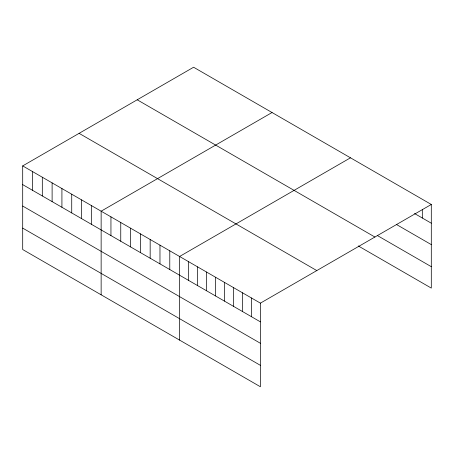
<?xml version="1.0" encoding="UTF-8"?>
<svg xmlns="http://www.w3.org/2000/svg" width="454" height="454" viewBox="0 0 454 454"><rect width="100%" height="100%" fill="white"/><g stroke="black" fill="none" stroke-linecap="round" stroke-linejoin="round"><path stroke-width="0.68" d="M22.7 165.903L260.403 303.141L260.403 386.763L22.7 249.53L22.7 165.903L193.597 67.237L431.3 204.47L431.3 288.097L358.263 245.932M272.042 112.524L101.14 211.189L101.14 294.816M350.482 157.81L179.585 256.482L179.585 340.103M260.403 303.141L431.3 204.47M414.536 213.522L431.3 223.198M396.58 224.565L431.3 244.615M377.422 235.575L431.3 266.68M137.204 99.795L374.902 237.033M79.098 133.345L316.796 270.578M22.7 184.63L260.403 321.863M22.7 206.048L260.403 343.281M22.7 228.112L260.403 365.345M422.322 209.691L422.322 218.011M251.42 297.955L251.42 316.682M242.442 292.773L242.442 311.495M233.464 287.586L233.464 306.314M224.48 282.399L224.48 301.127M215.502 277.218L215.502 295.94M206.525 272.031L206.525 290.759M197.541 266.85L197.541 285.572M188.563 261.663L188.563 280.39M169.779 250.818L169.779 269.545M159.973 245.16L159.973 263.882M150.166 239.496L150.166 258.224M140.36 233.838L140.36 252.56M130.559 228.175L130.559 246.902M120.753 222.511L120.753 241.239M110.946 216.853L110.946 235.575M91.333 205.531L91.333 224.253M81.533 199.868L81.533 218.595M71.726 194.21L71.726 212.932M61.92 188.546L61.92 207.274M52.114 182.888L52.114 201.61M42.313 177.225L42.313 195.952M32.506 171.567L32.506 190.288"/></g></svg>
